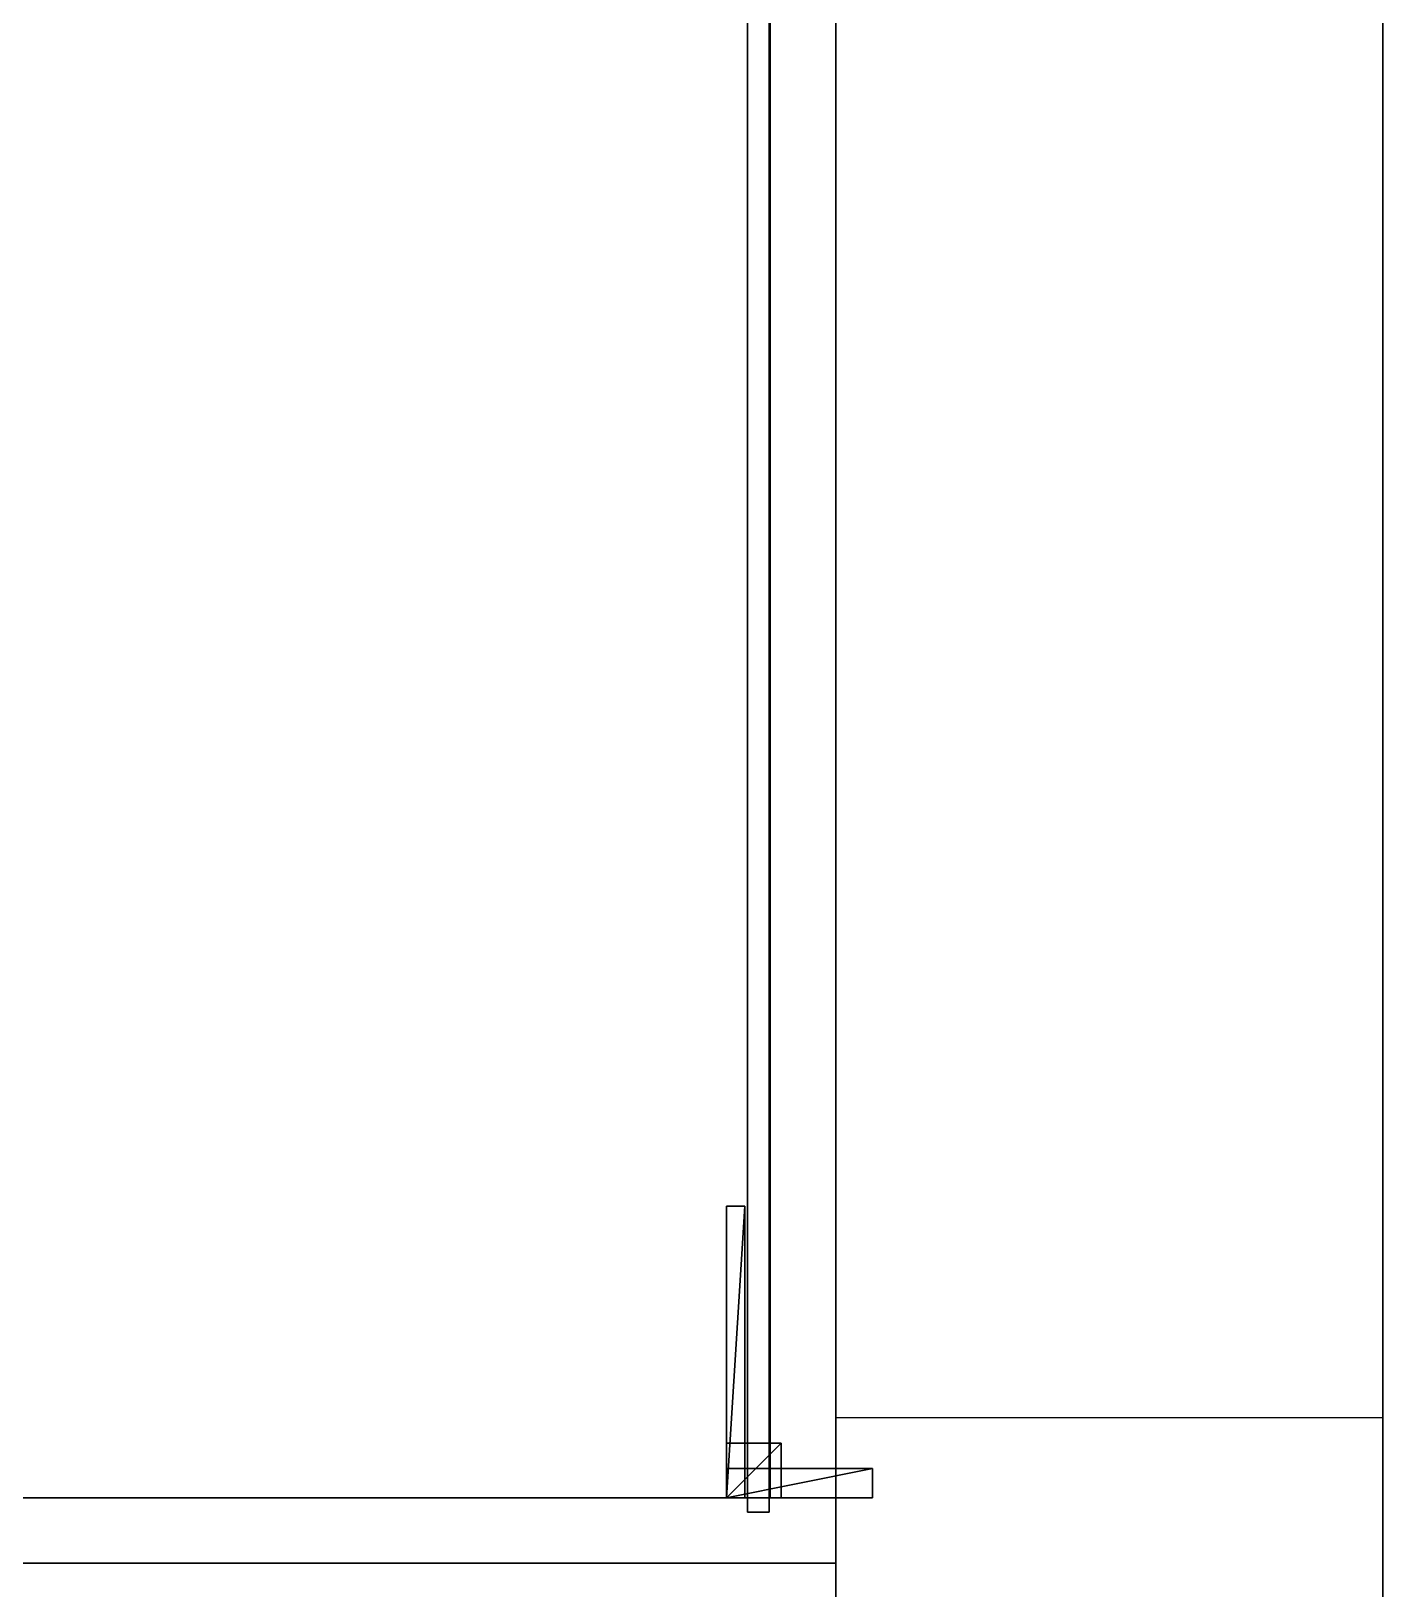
# Model space of a CAD drawing. Extents: x 0 to 3344, y -4262 to 0.
# Drawn here: x 2973.3 to 3344, y -2539 to -2111.7 of the extents above; entities that cross this region are included whole.
import ezdxf

# ---------------------------------------------------------------- set-up
doc = ezdxf.new("R2010")
doc.units = 0
for name, color, linetype in [('LAYER0', 7, 'CONTINUOUS'), ('LAYER1', 7, 'CONTINUOUS'), ('LAYER250', 7, 'CONTINUOUS'), ('LAYER336', 7, 'CONTINUOUS'), ('LAYER337', 7, 'CONTINUOUS'), ('LAYER339', 7, 'CONTINUOUS'), ('LAYER348', 2, 'CONTINUOUS'), ('LAYER349', 7, 'CONTINUOUS'), ('LAYER350', 253, 'CONTINUOUS'), ('LAYER351', 253, 'CONTINUOUS'), ('LAYER352', 253, 'CONTINUOUS'), ('LAYER353', 253, 'CONTINUOUS'), ('LAYER354', 253, 'CONTINUOUS'), ('LAYER355', 253, 'CONTINUOUS'), ('LAYER356', 7, 'CONTINUOUS'), ('LAYER357', 7, 'CONTINUOUS'), ('LAYER358', 7, 'CONTINUOUS'), ('LAYER359', 7, 'CONTINUOUS')]:
    doc.layers.add(name, color=color, linetype=linetype)

msp = doc.modelspace()

# ---------------------------------------------------------------- linework, layer by layer
at = {"layer": 'LAYER0', "invisible_edges": 1}
for points in [[(18, -0.0034, 0.0981), (3344, -4262.003, 0.0981), (0, -4262.003, 0.0981), (18, -0.0034, 0.0981)], [(3344, -4262.003, 5.0981), (18, -0.0034, 5.0981), (0, -4262.003, 5.0981), (3344, -4262.003, 5.0981)], [(3344, -4262.003, 0.0981), (18, -0.0034, 0.0981), (3344, -0.0034, 0.0981), (3344, -4262.003, 0.0981)], [(18, -0.0034, 5.0981), (3344, -4262.003, 5.0981), (3344, -0.0034, 5.0981), (18, -0.0034, 5.0981)], [(3344, -0.0034, 0.0981), (3344, -4262.003, 5.0981), (3344, -4262.003, 0.0981), (3344, -0.0034, 0.0981)], [(3344, -4262.003, 5.0981), (3344, -0.0034, 0.0981), (3344, -0.0034, 5.0981), (3344, -4262.003, 5.0981)]]:
    msp.add_3dface(points, dxfattribs=at)
at = {"layer": 'LAYER1'}
for points, invisible_edges in [([(3344.004, 0, 2680.098), (3344.004, -2492, 2173.098), (3344.004, -1795, 2173.098), (3344.004, 0, 2680.098)], 5), ([(3344.004, -4262, 2680.098), (3344.004, -2492, 2173.098), (3344.004, 0, 2680.098), (3344.004, -4262, 2680.098)], 3), ([(3194.004, -2492, 2173.098), (3194.004, -150, 2680.098), (3194.004, -1795, 2173.098), (3194.004, -2492, 2173.098)], 3), ([(3194.004, -2492, 2173.098), (3194.004, -4112, 2680.098), (3194.004, -150, 2680.098), (3194.004, -2492, 2173.098)], 5), ([(3344.004, -4262, 5.0981), (3194.004, -4112, 5.0981), (3344.004, -2492, 5.0981), (3344.004, -4262, 5.0981)], 3), ([(3344.004, -2492, 5.0981), (3194.004, -4112, 5.0981), (3194.004, -2492, 5.0981), (3344.004, -2492, 5.0981)], 1), ([(3194.004, -2492, 5.0981), (3194.004, -2672.01, 315.0981), (3194.004, -2492, 2173.098), (3194.004, -2492, 5.0981)], 3), ([(3194.004, -2492, 5.0981), (3194.004, -2732.01, 315.0981), (3194.004, -2672.01, 315.0981), (3194.004, -2492, 5.0981)], 5), ([(3194.004, -4112, 5.0981), (3194.004, -2732.01, 315.0981), (3194.004, -2492, 5.0981), (3194.004, -4112, 5.0981)], 3), ([(3194.004, -2672.01, 395.0981), (3194.004, -2492, 2173.098), (3194.004, -2672.01, 315.0981), (3194.004, -2672.01, 395.0981)], 3), ([(3194.004, -2732.01, 395.0981), (3194.004, -2492, 2173.098), (3194.004, -2672.01, 395.0981), (3194.004, -2732.01, 395.0981)], 3), ([(3194.004, -4112, 5.0981), (3194.004, -2492, 2173.098), (3194.004, -2732.01, 395.0981), (3194.004, -4112, 5.0981)], 7), ([(3194.004, -4112, 2680.098), (3194.004, -2492, 2173.098), (3194.004, -4112, 5.0981), (3194.004, -4112, 2680.098)], 3), ([(3344.004, -4262, 2680.098), (3344.004, -2492, 5.0981), (3344.004, -2492, 2173.098), (3344.004, -4262, 2680.098)], 5), ([(3344.004, -2492, 5.0981), (3344.004, -4262, 2680.098), (3344.004, -4262, 5.0981), (3344.004, -2492, 5.0981)], 1)]:
    msp.add_3dface(points, dxfattribs=dict(at, invisible_edges=invisible_edges))
at = {"layer": 'LAYER250', "invisible_edges": 1}
for points in [[(3194.003, -2532, 5.0981), (2614.003, -2550, 5.0981), (2614.003, -2532, 5.0981), (3194.003, -2532, 5.0981)], [(2614.003, -2550, 5.0981), (3194.003, -2532, 5.0981), (3194.003, -2550, 5.0981), (2614.003, -2550, 5.0981)], [(3194.003, -2550, 2610.098), (2614.003, -2532, 2610.098), (2614.003, -2550, 2610.098), (3194.003, -2550, 2610.098)], [(2614.003, -2532, 2610.098), (3194.003, -2550, 2610.098), (3194.003, -2532, 2610.098), (2614.003, -2532, 2610.098)], [(2614.003, -2532, 2610.098), (3194.003, -2532, 5.0981), (2614.003, -2532, 5.0981), (2614.003, -2532, 2610.098)], [(3194.003, -2532, 5.0981), (2614.003, -2532, 2610.098), (3194.003, -2532, 2610.098), (3194.003, -2532, 5.0981)], [(3194.003, -2532, 5.0981), (3194.003, -2550, 2610.098), (3194.003, -2550, 5.0981), (3194.003, -2532, 5.0981)], [(3194.003, -2550, 2610.098), (3194.003, -2532, 5.0981), (3194.003, -2532, 2610.098), (3194.003, -2550, 2610.098)]]:
    msp.add_3dface(points, dxfattribs=at)
at = {"layer": 'LAYER336', "invisible_edges": 1}
for points in [[(3194.003, -2514, 5.0981), (2634.003, -2532, 5.0981), (2634.003, -2514, 5.0981), (3194.003, -2514, 5.0981)], [(2634.003, -2532, 5.0981), (3194.003, -2514, 5.0981), (3194.003, -2532, 5.0981), (2634.003, -2532, 5.0981)], [(3194.003, -2532, 2187.098), (2634.003, -2514, 2187.098), (2634.003, -2532, 2187.098), (3194.003, -2532, 2187.098)], [(2634.003, -2514, 2187.098), (3194.003, -2532, 2187.098), (3194.003, -2514, 2187.098), (2634.003, -2514, 2187.098)], [(2634.003, -2514, 2187.098), (3194.003, -2514, 5.0981), (2634.003, -2514, 5.0981), (2634.003, -2514, 2187.098)], [(3194.003, -2514, 5.0981), (2634.003, -2514, 2187.098), (3194.003, -2514, 2187.098), (3194.003, -2514, 5.0981)], [(3194.003, -2514, 5.0981), (3194.003, -2532, 2187.098), (3194.003, -2532, 5.0981), (3194.003, -2514, 5.0981)], [(3194.003, -2532, 2187.098), (3194.003, -2514, 5.0981), (3194.003, -2514, 2187.098), (3194.003, -2532, 2187.098)], [(3194.003, -2532, 2187.098), (2634.003, -2532, 5.0981), (3194.003, -2532, 5.0981), (3194.003, -2532, 2187.098)], [(2634.003, -2532, 5.0981), (3194.003, -2532, 2187.098), (2634.003, -2532, 2187.098), (2634.003, -2532, 5.0981)]]:
    msp.add_3dface(points, dxfattribs=at)
at = {"layer": 'LAYER337', "invisible_edges": 1}
for points in [[(3194.003, -2532, 2187.098), (2634.003, -1730, 2187.098), (3194.003, -1730, 2187.098), (3194.003, -2532, 2187.098)], [(2634.003, -1730, 2187.098), (3194.003, -2532, 2187.098), (2634.003, -2532, 2187.098), (2634.003, -1730, 2187.098)], [(2634.003, -2532, 2205.098), (3194.003, -1730, 2205.098), (2634.003, -1730, 2205.098), (2634.003, -2532, 2205.098)], [(3194.003, -1730, 2205.098), (2634.003, -2532, 2205.098), (3194.003, -2532, 2205.098), (3194.003, -1730, 2205.098)], [(3194.003, -1730, 2205.098), (3194.003, -2532, 2187.098), (3194.003, -1730, 2187.098), (3194.003, -1730, 2205.098)], [(3194.003, -2532, 2187.098), (3194.003, -1730, 2205.098), (3194.003, -2532, 2205.098), (3194.003, -2532, 2187.098)], [(3194.003, -2532, 2187.098), (2634.003, -2532, 2205.098), (2634.003, -2532, 2187.098), (3194.003, -2532, 2187.098)], [(2634.003, -2532, 2205.098), (3194.003, -2532, 2187.098), (3194.003, -2532, 2205.098), (2634.003, -2532, 2205.098)]]:
    msp.add_3dface(points, dxfattribs=at)
at = {"layer": 'LAYER339', "invisible_edges": 1}
for points in [[(3194.003, -2514, 2205.098), (2614.003, -2514, 2610.098), (3194.003, -2514, 2610.098), (3194.003, -2514, 2205.098)], [(2614.003, -2514, 2610.098), (3194.003, -2514, 2205.098), (2614.003, -2514, 2205.098), (2614.003, -2514, 2610.098)], [(3194.003, -2514, 2205.098), (2614.003, -2532, 2205.098), (2614.003, -2514, 2205.098), (3194.003, -2514, 2205.098)], [(2614.003, -2532, 2205.098), (3194.003, -2514, 2205.098), (3194.003, -2532, 2205.098), (2614.003, -2532, 2205.098)], [(3194.003, -2532, 2610.098), (2614.003, -2514, 2610.098), (2614.003, -2532, 2610.098), (3194.003, -2532, 2610.098)], [(2614.003, -2514, 2610.098), (3194.003, -2532, 2610.098), (3194.003, -2514, 2610.098), (2614.003, -2514, 2610.098)], [(3194.003, -2532, 2610.098), (3194.003, -2514, 2205.098), (3194.003, -2514, 2610.098), (3194.003, -2532, 2610.098)], [(3194.003, -2514, 2205.098), (3194.003, -2532, 2610.098), (3194.003, -2532, 2205.098), (3194.003, -2514, 2205.098)], [(2614.003, -2532, 2205.098), (3194.003, -2532, 2610.098), (2614.003, -2532, 2610.098), (2614.003, -2532, 2205.098)], [(3194.003, -2532, 2610.098), (2614.003, -2532, 2205.098), (3194.003, -2532, 2205.098), (3194.003, -2532, 2610.098)]]:
    msp.add_3dface(points, dxfattribs=at)
at = {"layer": 'LAYER348'}
for points in [[(3164.003, -2434, 2579.598), (3169.003, -2434, 2556.598), (3164.003, -2434, 2556.598), (3164.003, -2434, 2579.598)], [(3169.003, -2434, 2579.598), (3169.003, -2434, 2556.598), (3164.003, -2434, 2579.598), (3169.003, -2434, 2579.598)], [(3164.003, -2514, 2579.598), (3169.003, -2434, 2579.598), (3164.003, -2434, 2579.598), (3164.003, -2514, 2579.598)], [(3169.003, -2514, 2579.598), (3169.003, -2434, 2579.598), (3164.003, -2514, 2579.598), (3169.003, -2514, 2579.598)], [(3164.003, -2434, 2556.598), (3164.003, -2514, 2579.598), (3164.003, -2434, 2579.598), (3164.003, -2434, 2556.598)], [(3164.003, -2514, 2556.598), (3164.003, -2514, 2579.598), (3164.003, -2434, 2556.598), (3164.003, -2514, 2556.598)], [(3169.003, -2434, 2556.598), (3164.003, -2514, 2556.598), (3164.003, -2434, 2556.598), (3169.003, -2434, 2556.598)], [(3169.003, -2514, 2556.598), (3164.003, -2514, 2556.598), (3169.003, -2434, 2556.598), (3169.003, -2514, 2556.598)], [(3169.003, -2434, 2579.598), (3169.003, -2514, 2556.598), (3169.003, -2434, 2556.598), (3169.003, -2434, 2579.598)], [(3169.003, -2514, 2579.598), (3169.003, -2514, 2556.598), (3169.003, -2434, 2579.598), (3169.003, -2514, 2579.598)], [(3164.003, -2514, 2556.598), (3169.003, -2514, 2579.598), (3164.003, -2514, 2579.598), (3164.003, -2514, 2556.598)], [(3169.003, -2514, 2556.598), (3169.003, -2514, 2579.598), (3164.003, -2514, 2556.598), (3169.003, -2514, 2556.598)]]:
    msp.add_3dface(points, dxfattribs=at)
at = {"layer": 'LAYER349', "invisible_edges": 1}
for points in [[(3164.003, -2514, 2579.598), (3164.003, -2434, 2556.598), (3164.003, -2514, 2556.598), (3164.003, -2514, 2579.598)], [(3164.003, -2434, 2556.598), (3164.003, -2514, 2579.598), (3164.003, -2434, 2579.598), (3164.003, -2434, 2556.598)], [(3164.003, -2514, 2579.598), (3169.003, -2434, 2579.598), (3164.003, -2434, 2579.598), (3164.003, -2514, 2579.598)], [(3169.003, -2434, 2579.598), (3164.003, -2514, 2579.598), (3169.003, -2514, 2579.598), (3169.003, -2434, 2579.598)], [(3169.003, -2434, 2579.598), (3164.003, -2434, 2556.598), (3164.003, -2434, 2579.598), (3169.003, -2434, 2579.598)], [(3164.003, -2434, 2556.598), (3169.003, -2434, 2579.598), (3169.003, -2434, 2556.598), (3164.003, -2434, 2556.598)], [(3169.003, -2514, 2556.598), (3164.003, -2434, 2556.598), (3169.003, -2434, 2556.598), (3169.003, -2514, 2556.598)], [(3164.003, -2434, 2556.598), (3169.003, -2514, 2556.598), (3164.003, -2514, 2556.598), (3164.003, -2434, 2556.598)], [(3169.003, -2434, 2579.598), (3169.003, -2514, 2556.598), (3169.003, -2434, 2556.598), (3169.003, -2434, 2579.598)], [(3169.003, -2514, 2556.598), (3169.003, -2434, 2579.598), (3169.003, -2514, 2579.598), (3169.003, -2514, 2556.598)], [(3169.003, -2514, 2556.598), (3164.003, -2514, 2579.598), (3164.003, -2514, 2556.598), (3169.003, -2514, 2556.598)], [(3164.003, -2514, 2579.598), (3169.003, -2514, 2556.598), (3169.003, -2514, 2579.598), (3164.003, -2514, 2579.598)]]:
    msp.add_3dface(points, dxfattribs=at)
at = {"layer": 'LAYER350'}
for points in [[(3164.003, -2499, 2579.598), (3179.003, -2499, 2564.598), (3164.003, -2499, 2564.598), (3164.003, -2499, 2579.598)], [(3179.003, -2499, 2579.598), (3179.003, -2499, 2564.598), (3164.003, -2499, 2579.598), (3179.003, -2499, 2579.598)], [(3164.003, -2514, 2579.598), (3179.003, -2499, 2579.598), (3164.003, -2499, 2579.598), (3164.003, -2514, 2579.598)], [(3179.003, -2514, 2579.598), (3179.003, -2499, 2579.598), (3164.003, -2514, 2579.598), (3179.003, -2514, 2579.598)], [(3164.003, -2499, 2564.598), (3164.003, -2514, 2579.598), (3164.003, -2499, 2579.598), (3164.003, -2499, 2564.598)], [(3164.003, -2514, 2564.598), (3164.003, -2514, 2579.598), (3164.003, -2499, 2564.598), (3164.003, -2514, 2564.598)], [(3179.003, -2499, 2564.598), (3164.003, -2514, 2564.598), (3164.003, -2499, 2564.598), (3179.003, -2499, 2564.598)], [(3179.003, -2514, 2564.598), (3164.003, -2514, 2564.598), (3179.003, -2499, 2564.598), (3179.003, -2514, 2564.598)], [(3179.003, -2499, 2579.598), (3179.003, -2514, 2564.598), (3179.003, -2499, 2564.598), (3179.003, -2499, 2579.598)], [(3179.003, -2514, 2579.598), (3179.003, -2514, 2564.598), (3179.003, -2499, 2579.598), (3179.003, -2514, 2579.598)], [(3164.003, -2514, 2564.598), (3179.003, -2514, 2579.598), (3164.003, -2514, 2579.598), (3164.003, -2514, 2564.598)], [(3179.003, -2514, 2564.598), (3179.003, -2514, 2579.598), (3164.003, -2514, 2564.598), (3179.003, -2514, 2564.598)]]:
    msp.add_3dface(points, dxfattribs=at)
at = {"layer": 'LAYER351'}
for points in [[(3164.003, -2499, 2579.598), (3179.003, -2499, 2564.598), (3164.003, -2499, 2564.598), (3164.003, -2499, 2579.598)], [(3179.003, -2499, 2579.598), (3179.003, -2499, 2564.598), (3164.003, -2499, 2579.598), (3179.003, -2499, 2579.598)], [(3164.003, -2514, 2579.598), (3179.003, -2499, 2579.598), (3164.003, -2499, 2579.598), (3164.003, -2514, 2579.598)], [(3179.003, -2514, 2579.598), (3179.003, -2499, 2579.598), (3164.003, -2514, 2579.598), (3179.003, -2514, 2579.598)], [(3164.003, -2499, 2564.598), (3164.003, -2514, 2579.598), (3164.003, -2499, 2579.598), (3164.003, -2499, 2564.598)], [(3164.003, -2514, 2564.598), (3164.003, -2514, 2579.598), (3164.003, -2499, 2564.598), (3164.003, -2514, 2564.598)], [(3179.003, -2499, 2564.598), (3164.003, -2514, 2564.598), (3164.003, -2499, 2564.598), (3179.003, -2499, 2564.598)], [(3179.003, -2514, 2564.598), (3164.003, -2514, 2564.598), (3179.003, -2499, 2564.598), (3179.003, -2514, 2564.598)], [(3179.003, -2499, 2579.598), (3179.003, -2514, 2564.598), (3179.003, -2499, 2564.598), (3179.003, -2499, 2579.598)], [(3179.003, -2514, 2579.598), (3179.003, -2514, 2564.598), (3179.003, -2499, 2579.598), (3179.003, -2514, 2579.598)], [(3164.003, -2514, 2564.598), (3179.003, -2514, 2579.598), (3164.003, -2514, 2579.598), (3164.003, -2514, 2564.598)], [(3179.003, -2514, 2564.598), (3179.003, -2514, 2579.598), (3164.003, -2514, 2564.598), (3179.003, -2514, 2564.598)]]:
    msp.add_3dface(points, dxfattribs=at)
at = {"layer": 'LAYER352'}
for points in [[(3164.003, -2499, 2579.598), (3179.003, -2499, 2564.598), (3164.003, -2499, 2564.598), (3164.003, -2499, 2579.598)], [(3179.003, -2499, 2579.598), (3179.003, -2499, 2564.598), (3164.003, -2499, 2579.598), (3179.003, -2499, 2579.598)], [(3164.003, -2514, 2579.598), (3179.003, -2499, 2579.598), (3164.003, -2499, 2579.598), (3164.003, -2514, 2579.598)], [(3179.003, -2514, 2579.598), (3179.003, -2499, 2579.598), (3164.003, -2514, 2579.598), (3179.003, -2514, 2579.598)], [(3164.003, -2499, 2564.598), (3164.003, -2514, 2579.598), (3164.003, -2499, 2579.598), (3164.003, -2499, 2564.598)], [(3164.003, -2514, 2564.598), (3164.003, -2514, 2579.598), (3164.003, -2499, 2564.598), (3164.003, -2514, 2564.598)], [(3179.003, -2499, 2564.598), (3164.003, -2514, 2564.598), (3164.003, -2499, 2564.598), (3179.003, -2499, 2564.598)], [(3179.003, -2514, 2564.598), (3164.003, -2514, 2564.598), (3179.003, -2499, 2564.598), (3179.003, -2514, 2564.598)], [(3179.003, -2499, 2579.598), (3179.003, -2514, 2564.598), (3179.003, -2499, 2564.598), (3179.003, -2499, 2579.598)], [(3179.003, -2514, 2579.598), (3179.003, -2514, 2564.598), (3179.003, -2499, 2579.598), (3179.003, -2514, 2579.598)], [(3164.003, -2514, 2564.598), (3179.003, -2514, 2579.598), (3164.003, -2514, 2579.598), (3164.003, -2514, 2564.598)], [(3179.003, -2514, 2564.598), (3179.003, -2514, 2579.598), (3164.003, -2514, 2564.598), (3179.003, -2514, 2564.598)]]:
    msp.add_3dface(points, dxfattribs=at)
at = {"layer": 'LAYER353'}
for points in [[(3164.003, -2499, 2579.598), (3179.003, -2499, 2564.598), (3164.003, -2499, 2564.598), (3164.003, -2499, 2579.598)], [(3179.003, -2499, 2579.598), (3179.003, -2499, 2564.598), (3164.003, -2499, 2579.598), (3179.003, -2499, 2579.598)], [(3164.003, -2514, 2579.598), (3179.003, -2499, 2579.598), (3164.003, -2499, 2579.598), (3164.003, -2514, 2579.598)], [(3179.003, -2514, 2579.598), (3179.003, -2499, 2579.598), (3164.003, -2514, 2579.598), (3179.003, -2514, 2579.598)], [(3164.003, -2499, 2564.598), (3164.003, -2514, 2579.598), (3164.003, -2499, 2579.598), (3164.003, -2499, 2564.598)], [(3164.003, -2514, 2564.598), (3164.003, -2514, 2579.598), (3164.003, -2499, 2564.598), (3164.003, -2514, 2564.598)], [(3179.003, -2499, 2564.598), (3164.003, -2514, 2564.598), (3164.003, -2499, 2564.598), (3179.003, -2499, 2564.598)], [(3179.003, -2514, 2564.598), (3164.003, -2514, 2564.598), (3179.003, -2499, 2564.598), (3179.003, -2514, 2564.598)], [(3179.003, -2499, 2579.598), (3179.003, -2514, 2564.598), (3179.003, -2499, 2564.598), (3179.003, -2499, 2579.598)], [(3179.003, -2514, 2579.598), (3179.003, -2514, 2564.598), (3179.003, -2499, 2579.598), (3179.003, -2514, 2579.598)], [(3164.003, -2514, 2564.598), (3179.003, -2514, 2579.598), (3164.003, -2514, 2579.598), (3164.003, -2514, 2564.598)], [(3179.003, -2514, 2564.598), (3179.003, -2514, 2579.598), (3164.003, -2514, 2564.598), (3179.003, -2514, 2564.598)]]:
    msp.add_3dface(points, dxfattribs=at)
at = {"layer": 'LAYER354'}
for points in [[(3164.003, -2506, 2579.598), (3204.003, -2506, 2571.598), (3164.003, -2506, 2571.598), (3164.003, -2506, 2579.598)], [(3204.003, -2506, 2579.598), (3204.003, -2506, 2571.598), (3164.003, -2506, 2579.598), (3204.003, -2506, 2579.598)], [(3164.003, -2514, 2579.598), (3204.003, -2506, 2579.598), (3164.003, -2506, 2579.598), (3164.003, -2514, 2579.598)], [(3204.003, -2514, 2579.598), (3204.003, -2506, 2579.598), (3164.003, -2514, 2579.598), (3204.003, -2514, 2579.598)], [(3164.003, -2506, 2571.598), (3164.003, -2514, 2579.598), (3164.003, -2506, 2579.598), (3164.003, -2506, 2571.598)], [(3164.003, -2514, 2571.598), (3164.003, -2514, 2579.598), (3164.003, -2506, 2571.598), (3164.003, -2514, 2571.598)], [(3204.003, -2506, 2571.598), (3164.003, -2514, 2571.598), (3164.003, -2506, 2571.598), (3204.003, -2506, 2571.598)], [(3204.003, -2514, 2571.598), (3164.003, -2514, 2571.598), (3204.003, -2506, 2571.598), (3204.003, -2514, 2571.598)], [(3204.003, -2506, 2579.598), (3204.003, -2514, 2571.598), (3204.003, -2506, 2571.598), (3204.003, -2506, 2579.598)], [(3204.003, -2514, 2579.598), (3204.003, -2514, 2571.598), (3204.003, -2506, 2579.598), (3204.003, -2514, 2579.598)], [(3164.003, -2514, 2571.598), (3204.003, -2514, 2579.598), (3164.003, -2514, 2579.598), (3164.003, -2514, 2571.598)], [(3204.003, -2514, 2571.598), (3204.003, -2514, 2579.598), (3164.003, -2514, 2571.598), (3204.003, -2514, 2571.598)]]:
    msp.add_3dface(points, dxfattribs=at)
at = {"layer": 'LAYER355'}
for points in [[(3164.003, -2434, 2579.598), (3169.003, -2434, 2563.598), (3164.003, -2434, 2563.598), (3164.003, -2434, 2579.598)], [(3169.003, -2434, 2579.598), (3169.003, -2434, 2563.598), (3164.003, -2434, 2579.598), (3169.003, -2434, 2579.598)], [(3164.003, -2514, 2579.598), (3169.003, -2434, 2579.598), (3164.003, -2434, 2579.598), (3164.003, -2514, 2579.598)], [(3169.003, -2514, 2579.598), (3169.003, -2434, 2579.598), (3164.003, -2514, 2579.598), (3169.003, -2514, 2579.598)], [(3164.003, -2434, 2563.598), (3164.003, -2514, 2579.598), (3164.003, -2434, 2579.598), (3164.003, -2434, 2563.598)], [(3164.003, -2514, 2563.598), (3164.003, -2514, 2579.598), (3164.003, -2434, 2563.598), (3164.003, -2514, 2563.598)], [(3169.003, -2434, 2563.598), (3164.003, -2514, 2563.598), (3164.003, -2434, 2563.598), (3169.003, -2434, 2563.598)], [(3169.003, -2514, 2563.598), (3164.003, -2514, 2563.598), (3169.003, -2434, 2563.598), (3169.003, -2514, 2563.598)], [(3169.003, -2434, 2579.598), (3169.003, -2514, 2563.598), (3169.003, -2434, 2563.598), (3169.003, -2434, 2579.598)], [(3169.003, -2514, 2579.598), (3169.003, -2514, 2563.598), (3169.003, -2434, 2579.598), (3169.003, -2514, 2579.598)], [(3164.003, -2514, 2563.598), (3169.003, -2514, 2579.598), (3164.003, -2514, 2579.598), (3164.003, -2514, 2563.598)], [(3169.003, -2514, 2563.598), (3169.003, -2514, 2579.598), (3164.003, -2514, 2563.598), (3169.003, -2514, 2563.598)]]:
    msp.add_3dface(points, dxfattribs=at)
at = {"layer": 'LAYER356', "invisible_edges": 1}
for points in [[(3194.003, -2514, 2206.098), (2614.003, -1748, 2206.098), (3194.003, -1748, 2206.098), (3194.003, -2514, 2206.098)], [(2614.003, -1748, 2206.098), (3194.003, -2514, 2206.098), (2614.003, -2514, 2206.098), (2614.003, -1748, 2206.098)], [(2614.003, -2514, 2224.098), (3194.003, -1748, 2224.098), (2614.003, -1748, 2224.098), (2614.003, -2514, 2224.098)], [(3194.003, -1748, 2224.098), (2614.003, -2514, 2224.098), (3194.003, -2514, 2224.098), (3194.003, -1748, 2224.098)], [(3194.003, -1748, 2224.098), (3194.003, -2514, 2206.098), (3194.003, -1748, 2206.098), (3194.003, -1748, 2224.098)], [(3194.003, -2514, 2206.098), (3194.003, -1748, 2224.098), (3194.003, -2514, 2224.098), (3194.003, -2514, 2206.098)], [(3194.003, -2514, 2206.098), (2614.003, -2514, 2224.098), (2614.003, -2514, 2206.098), (3194.003, -2514, 2206.098)], [(2614.003, -2514, 2224.098), (3194.003, -2514, 2206.098), (3194.003, -2514, 2224.098), (2614.003, -2514, 2224.098)]]:
    msp.add_3dface(points, dxfattribs=at)
at = {"layer": 'LAYER357', "invisible_edges": 1}
for points in [[(3194.003, -1748, 2609.098), (2614.003, -2514, 2609.098), (3194.003, -2514, 2609.098), (3194.003, -1748, 2609.098)], [(2614.003, -2514, 2609.098), (3194.003, -1748, 2609.098), (2614.003, -1748, 2609.098), (2614.003, -2514, 2609.098)], [(2614.003, -1748, 2591.098), (3194.003, -2514, 2591.098), (2614.003, -2514, 2591.098), (2614.003, -1748, 2591.098)], [(3194.003, -2514, 2591.098), (2614.003, -1748, 2591.098), (3194.003, -1748, 2591.098), (3194.003, -2514, 2591.098)], [(3194.003, -2514, 2591.098), (3194.003, -1748, 2609.098), (3194.003, -2514, 2609.098), (3194.003, -2514, 2591.098)], [(3194.003, -1748, 2609.098), (3194.003, -2514, 2591.098), (3194.003, -1748, 2591.098), (3194.003, -1748, 2609.098)], [(3194.003, -2514, 2591.098), (2614.003, -2514, 2609.098), (2614.003, -2514, 2591.098), (3194.003, -2514, 2591.098)], [(2614.003, -2514, 2609.098), (3194.003, -2514, 2591.098), (3194.003, -2514, 2609.098), (2614.003, -2514, 2609.098)]]:
    msp.add_3dface(points, dxfattribs=at)
at = {"layer": 'LAYER358', "invisible_edges": 1}
for points in [[(3169.704, -1744, 2595.098), (3169.704, -2518, 2220.098), (3169.704, -2518, 2595.098), (3169.704, -1744, 2595.098)], [(3169.704, -2518, 2220.098), (3169.704, -1744, 2595.098), (3169.704, -1744, 2220.098), (3169.704, -2518, 2220.098)], [(3175.704, -1744, 2220.098), (3169.704, -2518, 2220.098), (3169.704, -1744, 2220.098), (3175.704, -1744, 2220.098)], [(3169.704, -2518, 2220.098), (3175.704, -1744, 2220.098), (3175.704, -2518, 2220.098), (3169.704, -2518, 2220.098)], [(3175.704, -2518, 2595.098), (3169.704, -1744, 2595.098), (3169.704, -2518, 2595.098), (3175.704, -2518, 2595.098)], [(3169.704, -1744, 2595.098), (3175.704, -2518, 2595.098), (3175.704, -1744, 2595.098), (3169.704, -1744, 2595.098)], [(3175.704, -1744, 2220.098), (3175.704, -2518, 2595.098), (3175.704, -2518, 2220.098), (3175.704, -1744, 2220.098)], [(3175.704, -2518, 2595.098), (3175.704, -1744, 2220.098), (3175.704, -1744, 2595.098), (3175.704, -2518, 2595.098)], [(3175.704, -2518, 2595.098), (3169.704, -2518, 2220.098), (3175.704, -2518, 2220.098), (3175.704, -2518, 2595.098)], [(3169.704, -2518, 2220.098), (3175.704, -2518, 2595.098), (3169.704, -2518, 2595.098), (3169.704, -2518, 2220.098)]]:
    msp.add_3dface(points, dxfattribs=at)
at = {"layer": 'LAYER359', "invisible_edges": 1}
for points in [[(3176.003, -2514, 2471.098), (3194.003, -1748, 2471.098), (3194.003, -2514, 2471.098), (3176.003, -2514, 2471.098)], [(3194.003, -1748, 2471.098), (3176.003, -2514, 2471.098), (3176.003, -1748, 2471.098), (3194.003, -1748, 2471.098)], [(3176.003, -1748, 2591.098), (3194.003, -2514, 2591.098), (3194.003, -1748, 2591.098), (3176.003, -1748, 2591.098)], [(3194.003, -2514, 2591.098), (3176.003, -1748, 2591.098), (3176.003, -2514, 2591.098), (3194.003, -2514, 2591.098)], [(3176.003, -2514, 2471.098), (3176.003, -1748, 2591.098), (3176.003, -1748, 2471.098), (3176.003, -2514, 2471.098)], [(3176.003, -1748, 2591.098), (3176.003, -2514, 2471.098), (3176.003, -2514, 2591.098), (3176.003, -1748, 2591.098)], [(3194.003, -2514, 2591.098), (3194.003, -1748, 2471.098), (3194.003, -1748, 2591.098), (3194.003, -2514, 2591.098)], [(3194.003, -1748, 2471.098), (3194.003, -2514, 2591.098), (3194.003, -2514, 2471.098), (3194.003, -1748, 2471.098)], [(3194.003, -2514, 2591.098), (3176.003, -2514, 2471.098), (3194.003, -2514, 2471.098), (3194.003, -2514, 2591.098)], [(3176.003, -2514, 2471.098), (3194.003, -2514, 2591.098), (3176.003, -2514, 2591.098), (3176.003, -2514, 2471.098)]]:
    msp.add_3dface(points, dxfattribs=at)

# ---------------------------------------------------------------- meshes
at = {"layer": 'LAYER1'}
mesh = msp.add_polymesh((5, 2), dxfattribs=at)
for k, corner in enumerate([(168.0046, -150, 2680.098), (168.0046, -4112, 2680.098), (3194.004, -150, 2680.098), (168.0046, -150, 2680.098), (3194.004, -4112, 2680.098), (3194.004, -150, 2680.098), (168.0046, -4112, 2680.098), (3194.004, -4112, 2680.098), (18.0046, -4262, 2680.098), (3344.004, -4262, 2680.098)]):
    mesh.set_mesh_vertex(divmod(k, 2), corner)

doc.saveas('drawing.dxf')
